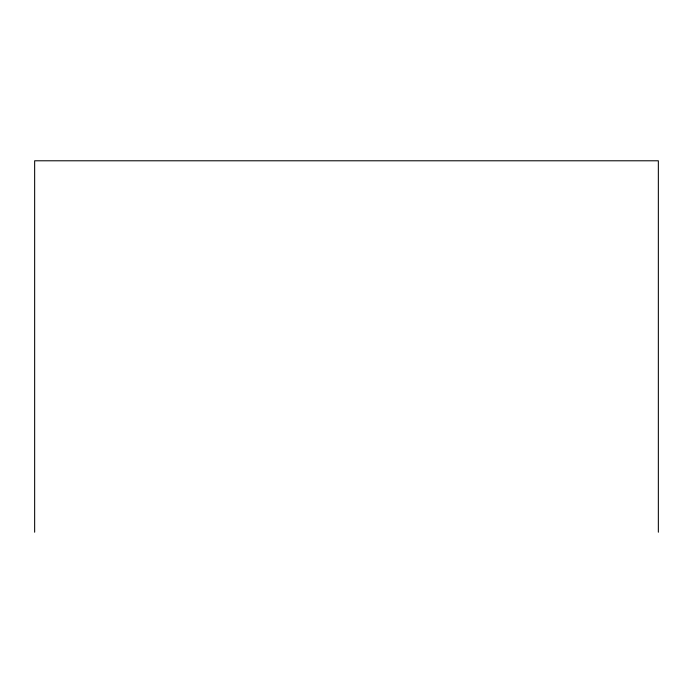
<?xml version="1.0" encoding="UTF-8"?>
<svg xmlns="http://www.w3.org/2000/svg" width="693" height="693" viewBox="0 0 693 693"><rect width="100%" height="100%" fill="white"/><g stroke="black" fill="none" stroke-linecap="round" stroke-linejoin="round"><path stroke-width="1.04" d="M658.35 532.215L658.35 160.785L34.65 160.785L34.65 532.215"/></g></svg>
